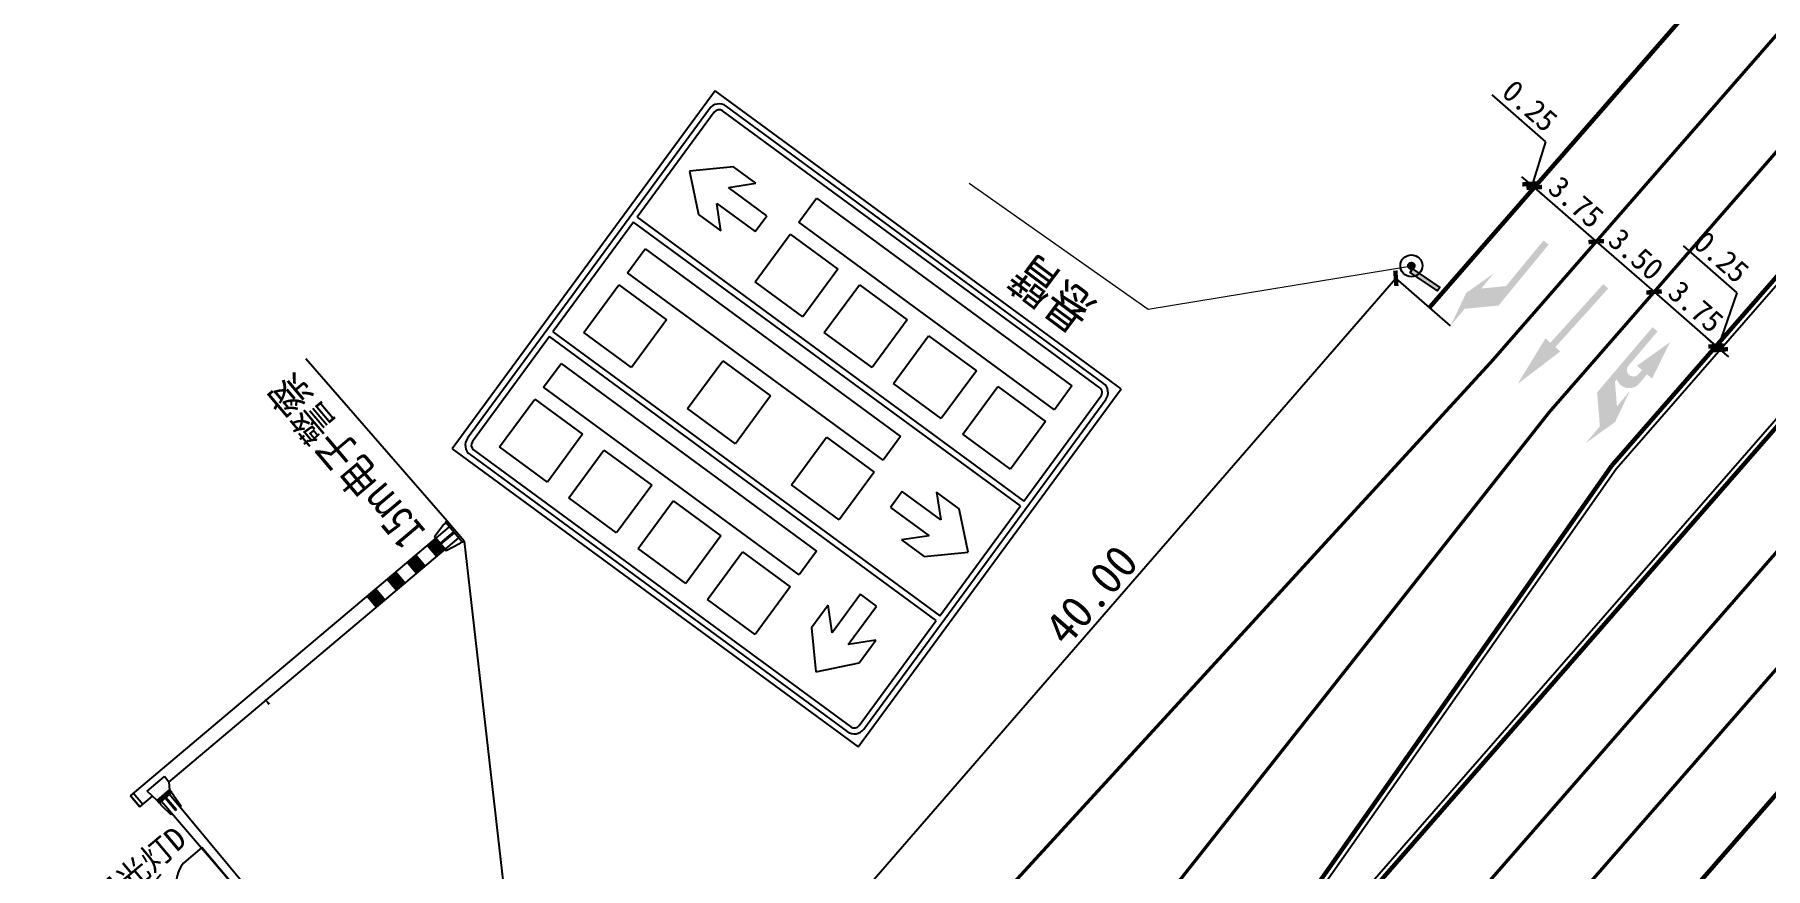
# Model space of a CAD drawing. Extents: x 529560 to 530007, y 3020699 to 3021211.
# Drawn here: x 529754 to 529832.9, y 3020989.2 to 3021027.3 of the extents above; entities that cross this region are included whole.
import ezdxf

# ---------------------------------------------------------------- set-up
doc = ezdxf.new("R2010")
doc.units = 0
doc.header["$LTSCALE"] = 0.5
doc.header["$PDMODE"] = 32
doc.linetypes.add('JTSS01', pattern=[6, 2, -4])
doc.layers.get('0').update_dxf_attribs({"linetype": 'CONTINUOUS'})
doc.layers.get('Defpoints').update_dxf_attribs({"linetype": 'CONTINUOUS'})
for name, color, linetype in [('@-交通信号', 7, 'CONTINUOUS'), ('@-交通标志', 7, 'CONTINUOUS'), ('@-监控设备', 7, 'CONTINUOUS'), ('@-设计标注', 7, 'CONTINUOUS'), ('@-道路隔离设施', 3, 'CONTINUOUS'), ('参考', 9, 'CONTINUOUS')]:
    doc.layers.add(name, color=color, linetype=linetype)
doc.layers.add('@-道路标线', color=7, linetype='CONTINUOUS', lineweight=0)
doc.styles.add('--黑体', font='simhei.ttf')
doc.styles.add('-黑体', font='simhei.ttf', dxfattribs={"width": 0.8})
doc.styles.add('ST', font='', dxfattribs={"width": 0.8})
doc.styles.add('黑体', font='simhei.ttf')
doc.styles.get('ST').set_extended_font_data('NSimSun')
doc.dimstyles.new('标志标注', dxfattribs={"dimtxt": 1, "dimasz": 0.5, "dimexe": 0, "dimexo": 0, "dimgap": 0.25, "dimtad": 1, "dimzin": 0, "dimdsep": 46, "dimtxsty": '--黑体', "dimblk": 'ARCHTICK', "dimcen": 0.09, "dimadec": 0, "dimazin": 0, "dimtfac": 1, "dimtix": 1, "dimtmove": 2, "dimatfit": 0, "dimfxl": 1, "dimtolj": 1, "dimtzin": 0, "dimarcsym": 0})

# ---------------------------------------------------------------- blocks, each defined once
blk = doc.blocks.new('_ArchTick')
at = {"color": 0, "linetype": 'ByBlock', "const_width": 0.4}
blk.add_lwpolyline([(-0.5, -0.5), (0.5, 0.5)], dxfattribs=at)
blk = doc.blocks.new('*D48')
at = {"layer": '@-设计标注', "color": 0, "linetype": 'Continuous', "lineweight": -2, "transparency": 16777216}
for p, q in [((529789.837, 3020985.941), (529816.064, 3021016.142)), ((529818.558, 3021013.977), (529816.064, 3021016.142)), ((529792.331, 3020983.776), (529789.837, 3020985.941))]:
    blk.add_line(p, q, dxfattribs=at)
at = {"layer": 'Defpoints', "color": 0, "linetype": 'Continuous', "transparency": 16777216}
for p in [(529816.064, 3021016.142), (529818.558, 3021013.977), (529792.331, 3020983.776)]:
    blk.add_point(p, dxfattribs=at)
at = {"layer": '@-设计标注', "color": 0, "linetype": 'Continuous', "lineweight": -2, "transparency": 16777216, "xscale": 0.5, "yscale": 0.5, "zscale": 0.5}
for p, rotation in [((529816.064, 3021016.142), 49.02799561679728), ((529789.837, 3020985.941), 229.0279956167973)]:
    blk.add_blockref('_ArchTick', p, dxfattribs=dict(at, rotation=rotation))
at = {"layer": '@-设计标注', "color": 0, "linetype": 'Continuous', "transparency": 16777216, "insert": (529802.189, 3021001.703), "char_height": 1.5, "attachment_point": 5, "rotation": 49.028, "style": '--黑体'}
blk.add_mtext('\\A1;40.00', dxfattribs=at)
blk = doc.blocks.new('*D60')
at = {"layer": '@-设计标注', "color": 0, "linetype": 'Continuous', "lineweight": -2, "transparency": 16777216}
for p, q in [((529831.628, 3021015.478), (529829.176, 3021017.616)), ((529830.754, 3021012.969), (529831.628, 3021015.478)), ((529830.66, 3021013.052), (529830.283, 3021013.38)), ((529830.763, 3021013.17), (529830.66, 3021013.052)), ((529830.66, 3021013.052), (529830.849, 3021012.887)), ((529830.66, 3021013.052), (529830.849, 3021012.887)), ((529830.835, 3021012.871), (529830.849, 3021012.887)), ((529830.849, 3021012.887), (529831.225, 3021012.559))]:
    blk.add_line(p, q, dxfattribs=at)
at = {"layer": 'Defpoints', "color": 0, "linetype": 'Continuous', "transparency": 16777216}
for p in [(529830.763, 3021013.17, 1475.285), (529830.835, 3021012.871, 1475.285), (529830.849, 3021012.887)]:
    blk.add_point(p, dxfattribs=at)
at = {"layer": '@-设计标注', "color": 0, "linetype": 'Continuous', "lineweight": -2, "transparency": 16777216, "xscale": 0.5, "yscale": 0.5, "zscale": 0.5}
for p, rotation in [((529830.66, 3021013.052), 318.9028338452337), ((529830.849, 3021012.887), 138.9028338452337)]:
    blk.add_blockref('_ArchTick', p, dxfattribs=dict(at, rotation=rotation))
at = {"layer": '@-设计标注', "color": 0, "linetype": 'Continuous', "transparency": 16777216, "insert": (529830.899, 3021017.116), "char_height": 1, "attachment_point": 5, "rotation": 318.90283, "style": '--黑体'}
blk.add_mtext('\\A1;0.25', dxfattribs=at)
blk = doc.blocks.new('*D80')
at = {"layer": '@-设计标注', "color": 0, "linetype": 'Continuous', "lineweight": -2, "transparency": 16777216}
for p, q in [((529822.902, 3021022.364), (529820.451, 3021024.502)), ((529822.277, 3021020.364), (529822.902, 3021022.364)), ((529822.182, 3021020.447), (529821.806, 3021020.775)), ((529822.182, 3021020.447), (529822.182, 3021020.447)), ((529822.182, 3021020.447), (529822.371, 3021020.282)), ((529822.182, 3021020.447), (529822.371, 3021020.282)), ((529822.371, 3021020.282), (529822.371, 3021020.282)), ((529822.371, 3021020.282), (529822.748, 3021019.954))]:
    blk.add_line(p, q, dxfattribs=at)
at = {"layer": 'Defpoints', "color": 0, "linetype": 'Continuous', "transparency": 16777216}
for p in [(529822.182, 3021020.447, 1475.285), (529822.371, 3021020.282, 1475.285), (529822.371, 3021020.282)]:
    blk.add_point(p, dxfattribs=at)
at = {"layer": '@-设计标注', "color": 0, "linetype": 'Continuous', "lineweight": -2, "transparency": 16777216}
for p, xscale, yscale, zscale, rotation in [((529822.182, 3021020.447), 0.5, 0.5, 0.5, 318.9028340024512), ((529822.371, 3021020.282), 0.4999999999999999, 0.4999999999999999, 0.4999999999999999, 138.9028340024512)]:
    blk.add_blockref('_ArchTick', p, dxfattribs=dict(at, xscale=xscale, yscale=yscale, zscale=zscale, rotation=rotation))
at = {"layer": '@-设计标注', "color": 0, "linetype": 'Continuous', "transparency": 16777216, "insert": (529822.173, 3021024.003), "char_height": 1, "attachment_point": 5, "rotation": 318.90283, "style": '--黑体'}
blk.add_mtext('\\A1;0.25', dxfattribs=at)
blk = doc.blocks.new('*D81')
at = {"layer": '@-设计标注', "color": 0, "linetype": 'Continuous', "lineweight": -2, "transparency": 16777216}
for p in [(529822.371, 3021020.282), (529825.3, 3021017.936)]:
    blk.add_line(p, (529825.197, 3021017.817), dxfattribs=at)
at = {"layer": 'Defpoints', "color": 0, "linetype": 'Continuous', "transparency": 16777216}
for p in [(529822.371, 3021020.282, 1475.285), (529825.197, 3021017.817), (529825.3, 3021017.936, 1475.285)]:
    blk.add_point(p, dxfattribs=at)
at = {"layer": '@-设计标注', "color": 0, "linetype": 'Continuous', "lineweight": -2, "transparency": 16777216, "xscale": 0.5, "yscale": 0.5, "zscale": 0.5}
for p, rotation in [((529822.371, 3021020.282), 138.9028338452337), ((529825.197, 3021017.817), 318.9028338452337)]:
    blk.add_blockref('_ArchTick', p, dxfattribs=dict(at, rotation=rotation))
at = {"layer": '@-设计标注', "color": 0, "linetype": 'Continuous', "transparency": 16777216, "insert": (529824.277, 3021019.615), "char_height": 1, "attachment_point": 5, "rotation": 318.90283, "style": '--黑体'}
blk.add_mtext('\\A1;3.75', dxfattribs=at)
blk = doc.blocks.new('*D82')
at = {"layer": '@-设计标注', "color": 0, "linetype": 'Continuous', "lineweight": -2, "transparency": 16777216}
for p, q in [((529825.3, 3021017.936), (529825.197, 3021017.817)), ((529825.197, 3021017.817), (529827.834, 3021015.517)), ((529827.937, 3021015.635), (529827.834, 3021015.517))]:
    blk.add_line(p, q, dxfattribs=at)
at = {"layer": 'Defpoints', "color": 0, "linetype": 'Continuous', "transparency": 16777216}
for p in [(529825.3, 3021017.936, 1475.285), (529827.834, 3021015.517), (529827.937, 3021015.635, 1475.285)]:
    blk.add_point(p, dxfattribs=at)
at = {"layer": '@-设计标注', "color": 0, "linetype": 'Continuous', "lineweight": -2, "transparency": 16777216, "xscale": 0.5, "yscale": 0.5, "zscale": 0.5}
for p, rotation in [((529825.197, 3021017.817), 138.9028338452337), ((529827.834, 3021015.517), 318.9028338452337)]:
    blk.add_blockref('_ArchTick', p, dxfattribs=dict(at, rotation=rotation))
at = {"layer": '@-设计标注', "color": 0, "linetype": 'Continuous', "transparency": 16777216, "insert": (529827.012, 3021017.236), "char_height": 1, "attachment_point": 5, "rotation": 318.90283, "style": '--黑体'}
blk.add_mtext('\\A1;3.50', dxfattribs=at)
blk = doc.blocks.new('*D83')
at = {"layer": '@-设计标注', "color": 0, "linetype": 'Continuous', "lineweight": -2, "transparency": 16777216}
for p, q in [((529827.937, 3021015.635), (529827.834, 3021015.517)), ((529827.834, 3021015.517), (529830.66, 3021013.052)), ((529830.763, 3021013.17), (529830.66, 3021013.052))]:
    blk.add_line(p, q, dxfattribs=at)
at = {"layer": 'Defpoints', "color": 0, "linetype": 'Continuous', "transparency": 16777216}
for p in [(529827.937, 3021015.635, 1475.285), (529830.66, 3021013.052), (529830.763, 3021013.17, 1475.285)]:
    blk.add_point(p, dxfattribs=at)
at = {"layer": '@-设计标注', "color": 0, "linetype": 'Continuous', "lineweight": -2, "transparency": 16777216, "xscale": 0.5, "yscale": 0.5, "zscale": 0.5}
for p, rotation in [((529827.834, 3021015.517), 138.9028338452337), ((529830.66, 3021013.052), 318.9028338452337)]:
    blk.add_blockref('_ArchTick', p, dxfattribs=dict(at, rotation=rotation))
at = {"layer": '@-设计标注', "color": 0, "linetype": 'Continuous', "transparency": 16777216, "insert": (529829.74, 3021014.849), "char_height": 1, "attachment_point": 5, "rotation": 318.90283, "style": '--黑体'}
blk.add_mtext('\\A1;3.75', dxfattribs=at)
blk = doc.blocks.new('A$C2DB36726')
at = {"layer": '@-交通信号', "color": 0}
for p, q in [((0.925, 19.106), (0.271, 19.106)), ((0.925, 19.106), (0.271, 19.106)), ((0.271, 19.106), (0.926, 19.106)), ((0.271, 19.106), (0.271, 19.106)), ((0.271, 19.106), (0.271, 19.106)), ((0.271, 19.106), (0.271, 19.106)), ((0.271, 19.106), (0.271, 18.356)), ((-0.171, 18.187), (-4.513, 18.151)), ((-0.321, 18.309), (-0.919, 18.249)), ((-0.919, 18.249), (-0.919, 18.184)), ((-0.321, 18.309), (-0.171, 18.309)), ((-0.171, 18.324), (-0.023, 18.324)), ((-0.171, 18.324), (-0.171, 17.576)), ((-0.097, 18.324), (-0.097, 17.576)), ((-0.023, 18.324), (0.598, 18.392)), ((-0.023, 18.324), (-0.023, 17.576)), ((0.926, 18.921), (0.271, 18.921)), ((0.598, 18.392), (0.598, 17.365)), ((-4.513, 17.744), (-0.171, 17.712)), ((-0.919, 17.973), (-0.919, 17.926)), ((-0.919, 17.973), (-0.171, 17.973)), ((-0.919, 17.926), (-0.171, 17.926)), ((-0.919, 17.65), (-0.919, 17.716)), ((-0.321, 17.591), (-0.919, 17.65)), ((-0.321, 17.591), (-0.171, 17.591)), ((-0.171, 17.576), (-0.023, 17.576)), ((0.271, 17.365), (-0.023, 17.576)), ((0.271, 17.365), (0.598, 17.365)), ((0.761, 2.348), (0.271, 2.348)), ((0.759, 2.349), (0.274, 2.349)), ((0.923, 2.349), (0.274, 2.349)), ((0.03, 0.239), (0.181, 0.907)), ((0.271, 0.907), (0.181, 0.907)), ((0.575, 0.907), (0.575, 0.09)), ((0.575, 0.907), (0.622, 0.907)), ((0.622, 0.907), (0.622, 0.09)), ((0.926, 0.907), (1.016, 0.907)), ((1.167, 0.239), (1.016, 0.907)), ((0, 0.09), (1.197, 0.09)), ((0, 0.09), (0, 0)), ((0, 0), (1.197, 0)), ((0.03, 0.239), (0.03, 0.09)), ((1.167, 0.239), (1.167, 0.09)), ((1.197, 0.09), (1.197, 0))]:
    blk.add_line(p, q, dxfattribs=at)
at = {"layer": '@-交通信号', "color": 7}
for p, q in [((0.926, 19.106), (0.926, 0.09)), ((0.271, 17.366), (0.271, 0.09))]:
    blk.add_line(p, q, dxfattribs=at)
at = {"layer": '@-交通信号'}
for p, q in [((-4.513, 18.151), (-12.122, 18.128)), ((-12.122, 18.128), (-15.834, 18.118)), ((-15.834, 17.772), (-12.122, 17.763)), ((-12.122, 17.763), (-4.513, 17.744))]:
    blk.add_line(p, q, dxfattribs=at)
blk.add_lwpolyline([(-15.834, 18.118), (-15.834, 17.772)], dxfattribs=at)
at = {"layer": '@-交通信号', "color": 7, "const_width": 0.598}
blk.add_lwpolyline([(0.926, 4.741), (0.271, 4.741)], dxfattribs=at)
at = {"layer": '@-交通信号', "color": 0, "const_width": 0.598}
for points in [[(0.926, 3.544), (0.271, 3.544)], [(0.926, 2.348), (0.271, 2.348)], [(0.926, 1.151), (0.271, 1.151)]]:
    blk.add_lwpolyline(points, dxfattribs=at)
at = {"layer": '@-交通信号', "color": 0}
blk.add_solid([(0.035, 11.525), (0.035, 11.645), (0.394, 11.585)], dxfattribs=at)
blk = doc.blocks.new('A$C7B111818')
at = {"layer": '@-监控设备', "linetype": 'ByBlock', "lineweight": 20}
for p, q in [((0.356, 16.729), (0.351, 16.072)), ((0.929, 16.725), (0.356, 16.729)), ((0.929, 16.725), (0.356, 16.729)), ((0.356, 16.729), (0.929, 16.725)), ((0.356, 16.729), (0.356, 16.729)), ((0.356, 16.729), (0.356, 16.729)), ((0.356, 16.729), (0.356, 16.729)), ((0.929, 16.725), (0.811, 0.073)), ((-10.502, 15.95), (-13.753, 15.964)), ((-3.84, 15.922), (-10.502, 15.95)), ((-0.037, 15.927), (-3.84, 15.922)), ((-0.167, 16.034), (-0.692, 15.985)), ((-0.692, 15.985), (-0.692, 15.928)), ((-0.167, 16.034), (-0.036, 16.033)), ((-0.036, 16.046), (-0.041, 15.391)), ((-0.036, 16.046), (0.094, 16.045)), ((0.029, 16.046), (0.024, 15.391)), ((0.094, 16.045), (0.089, 15.39)), ((0.094, 16.045), (0.638, 16.101)), ((0.928, 16.562), (0.355, 16.566)), ((0.638, 16.101), (0.632, 15.202)), ((-13.755, 15.661), (-10.504, 15.63)), ((-10.504, 15.63), (-3.842, 15.565)), ((-3.842, 15.565), (-0.04, 15.511)), ((-0.695, 15.461), (-0.695, 15.518)), ((-0.172, 15.405), (-0.695, 15.461)), ((-0.693, 15.744), (-0.694, 15.703)), ((-0.694, 15.703), (-0.039, 15.698)), ((-0.693, 15.744), (-0.038, 15.74)), ((-0.172, 15.405), (-0.041, 15.404)), ((-0.041, 15.391), (0.089, 15.39)), ((0.345, 15.204), (0.089, 15.39)), ((0.345, 15.205), (0.238, 0.077)), ((0.345, 15.204), (0.632, 15.202)), ((0.681, 2.051), (0.252, 2.054)), ((0.68, 2.052), (0.254, 2.055)), ((0.823, 2.051), (0.254, 2.055)), ((0.028, 0.209), (0.164, 0.793)), ((0.243, 0.793), (0.164, 0.793)), ((0.509, 0.791), (0.504, 0.075)), ((0.509, 0.791), (0.55, 0.791)), ((0.55, 0.791), (0.545, 0.075)), ((0.816, 0.789), (0.895, 0.788)), ((1.023, 0.202), (0.895, 0.788)), ((0.001, 0.079), (0, 0)), ((0, 0), (1.048, -0.007)), ((0.001, 0.079), (1.048, 0.071)), ((0.028, 0.209), (0.027, 0.078)), ((1.023, 0.202), (1.022, 0.071)), ((1.048, 0.071), (1.048, -0.007))]:
    blk.add_line(p, q, dxfattribs=at)
at = {"layer": '@-监控设备', "linetype": 'ByBlock', "lineweight": 20, "flags": 128}
blk.add_lwpolyline([(-13.755, 15.661), (-13.753, 15.964)], dxfattribs=at)
at = {"layer": '@-监控设备', "linetype": 'ByBlock', "lineweight": 20, "const_width": 0.524}
for points in [[(0.84, 4.146), (0.267, 4.15)], [(0.833, 3.098), (0.259, 3.102)], [(0.825, 2.05), (0.252, 2.054)], [(0.818, 1.002), (0.244, 1.006)]]:
    blk.add_lwpolyline(points, dxfattribs=at)
at = {"layer": '@-监控设备', "linetype": 'ByBlock', "lineweight": 20}
blk.add_solid([(0.102, 10.092), (0.103, 10.197), (0.417, 10.142)], dxfattribs=at)
blk = doc.blocks.new('A$C498D7EB7')
at = {"layer": '@-监控设备', "linetype": 'Continuous', "ltscale": 2}
for p, q in [((0.742, 5.361), (0.742, 7.184)), ((0.742, 7.184), (2.043, 7.184)), ((2.043, 7.184), (2.043, 5.361)), ((0, 0.008), (0, 5.361)), ((0, 5.361), (2.817, 5.361)), ((2.043, 5.361), (0.742, 5.361)), ((2.817, 5.361), (2.817, 0.008)), ((2.817, 0.008), (0, 0.008))]:
    blk.add_line(p, q, dxfattribs=at)
at = {"layer": '@-监控设备', "style": '黑体'}
blk.add_text('500万C', height=1.2, rotation=270, dxfattribs=at).set_placement((0.947, 5.192))
blk = doc.blocks.new('A$C553501C0')
at = {"layer": '@-监控设备', "linetype": 'Continuous', "ltscale": 2}
for p, q in [((0.499, 1.929), (-0.363, 3.272)), ((1.249, 2.179), (1.249, 3.853)), ((1.998, 1.929), (2.86, 3.272)), ((1.998, 1.929), (2.767, 3.127)), ((0, 0), (0, 0.931)), ((2.497, 0), (2.497, 0.931)), ((0, 0), (2.497, 0))]:
    blk.add_line(p, q, dxfattribs=at)
for centre, major_axis, start_param, end_param in [((1.198, 2.093), (-1.108, 1.108), 4.005147, 7.088453), ((1.249, 0.931), (0.883, 0.883), 5.497787, 8.63938)]:
    blk.add_ellipse(centre, major_axis=major_axis, ratio=1, start_param=start_param, end_param=end_param, dxfattribs=at)
at = {"layer": '@-监控设备', "style": '黑体'}
blk.add_text('闪光灯D', height=1.0638, rotation=270, dxfattribs=at).set_placement((3.061, 5.377))
blk = doc.blocks.new('A$C0EA21B18')
at = {"layer": '@-交通信号', "rotation": 359.9999999084945}
blk.add_blockref('A$C2DB36726', (0, 0), dxfattribs=at)
at = {"layer": '@-监控设备', "xscale": 0.886492545279907, "yscale": 0.8864925452708121, "zscale": 0.8864925452717104}
blk.add_blockref('A$C498D7EB7', (-9.166, 18.174), dxfattribs=at)
at = {"layer": '@-监控设备'}
for p in [(-14.35, 18.121), (-5.474, 18.148)]:
    blk.add_blockref('A$C553501C0', p, dxfattribs=at)
at = {"layer": '@-监控设备', "xscale": 1.141956346736566, "yscale": 1.141956346740698, "zscale": 1.141956346739396, "rotation": 0.4063274448761323}
blk.add_blockref('A$C7B111818', (0, 0), dxfattribs=at)
blk = doc.blocks.new('A$C1B03350C')
at = {"layer": '@-交通标志'}
for p, q in [((22.926, 21.271), (0, 20.229)), ((22.129, 20.964), (0.821, 19.996)), ((22.142, 20.695), (0.834, 19.726)), ((23.846, 1.042), (22.926, 21.271)), ((0, 20.229), (0.919, 0)), ((18.604, 19.723), (21.302, 19.846)), ((18.727, 17.026), (18.604, 19.723)), ((21.302, 19.846), (21.424, 17.148)), ((22.693, 14.503), (22.424, 20.437)), ((23.539, 1.839), (22.693, 20.449)), ((0.306, 19.432), (1.152, 0.821)), ((0.576, 19.444), (0.846, 13.511)), ((6.871, 19.19), (9.569, 19.313)), ((6.994, 16.493), (6.871, 19.19)), ((9.569, 19.313), (9.691, 16.615)), ((10.782, 19.368), (13.48, 19.49)), ((10.905, 16.67), (10.782, 19.368)), ((13.48, 19.49), (13.602, 16.793)), ((14.693, 19.545), (17.391, 19.668)), ((14.816, 16.848), (14.693, 19.545)), ((17.391, 19.668), (17.513, 16.971)), ((3.647, 18.774), (2.367, 17.214)), ((5.064, 17.337), (3.647, 18.774)), ((2.367, 17.214), (2.425, 15.942)), ((2.425, 15.942), (3.283, 16.882)), ((3.283, 16.882), (3.382, 14.707)), ((4.182, 16.923), (5.122, 16.065)), ((4.281, 14.748), (4.182, 16.923)), ((5.122, 16.065), (5.064, 17.337)), ((9.691, 16.615), (6.994, 16.493)), ((13.602, 16.793), (10.905, 16.67)), ((17.513, 16.971), (14.816, 16.848)), ((21.424, 17.148), (18.727, 17.026)), ((7.02, 15.818), (21.455, 16.474)), ((7.081, 14.47), (7.02, 15.818)), ((21.455, 16.474), (21.516, 15.125)), ((21.516, 15.125), (7.081, 14.47)), ((0.846, 13.511), (22.693, 14.503)), ((22.706, 14.234), (0.858, 13.241)), ((3.382, 14.707), (4.281, 14.748)), ((22.987, 8.03), (22.706, 14.234)), ((0.858, 13.241), (1.14, 7.037)), ((7.166, 12.717), (9.863, 12.839)), ((7.288, 10.019), (7.166, 12.717)), ((9.863, 12.839), (9.985, 10.142)), ((13.032, 12.983), (15.729, 13.106)), ((13.154, 10.286), (13.032, 12.983)), ((15.729, 13.106), (15.851, 10.409)), ((18.897, 13.25), (21.595, 13.372)), ((19.02, 10.552), (18.897, 13.25)), ((21.595, 13.372), (21.717, 10.675)), ((3.11, 11.586), (1.673, 10.17)), ((4.382, 11.644), (3.11, 11.586)), ((3.524, 10.704), (4.382, 11.644)), ((5.699, 10.803), (3.524, 10.704)), ((5.74, 9.904), (5.699, 10.803)), ((15.851, 10.409), (13.154, 10.286)), ((21.717, 10.675), (19.02, 10.552)), ((1.673, 10.17), (3.233, 8.889)), ((3.565, 9.805), (5.74, 9.904)), ((4.505, 8.947), (3.565, 9.805)), ((9.985, 10.142), (7.288, 10.019)), ((7.319, 9.345), (21.748, 10.001)), ((21.748, 10.001), (21.809, 8.652)), ((3.233, 8.889), (4.505, 8.947)), ((7.38, 7.996), (7.319, 9.345)), ((1.14, 7.037), (22.987, 8.03)), ((21.809, 8.652), (7.38, 7.996)), ((23, 7.76), (1.152, 6.768)), ((23.269, 1.826), (23, 7.76)), ((1.152, 6.768), (1.422, 0.834)), ((6.449, 6.197), (9.146, 6.32)), ((9.146, 6.32), (9.268, 3.623)), ((10.36, 6.375), (13.057, 6.498)), ((10.482, 3.678), (10.36, 6.375)), ((13.057, 6.498), (13.179, 3.8)), ((14.271, 6.553), (16.968, 6.675)), ((14.393, 3.856), (14.271, 6.553)), ((16.968, 6.675), (17.09, 3.978)), ((2.538, 6.02), (5.235, 6.142)), ((2.66, 3.322), (2.538, 6.02)), ((5.235, 6.142), (5.357, 3.445)), ((6.571, 3.5), (6.449, 6.197)), ((20.907, 5.908), (19.635, 5.851)), ((19.635, 5.851), (20.575, 4.992)), ((22.466, 4.628), (20.907, 5.908)), ((20.575, 4.992), (18.4, 4.893)), ((18.4, 4.893), (18.44, 3.994)), ((17.09, 3.978), (14.393, 3.856)), ((18.44, 3.994), (20.616, 4.093)), ((20.616, 4.093), (19.758, 3.153)), ((21.029, 3.211), (22.466, 4.628)), ((5.357, 3.445), (2.66, 3.322)), ((2.686, 2.648), (17.121, 3.304)), ((9.268, 3.623), (6.571, 3.5)), ((13.179, 3.8), (10.482, 3.678)), ((17.121, 3.304), (17.182, 1.955)), ((19.758, 3.153), (21.029, 3.211)), ((2.748, 1.299), (2.686, 2.648)), ((17.182, 1.955), (2.748, 1.299)), ((0.919, 0), (23.846, 1.042)), ((1.704, 0.576), (23.012, 1.544)), ((1.716, 0.306), (23.024, 1.275))]:
    blk.add_line(p, q, dxfattribs=at)
for centre, major_axis, start_param, end_param in [((22.154, 20.425), (-0.382, 0.382), 3.972398, 5.543194), ((22.154, 20.425), (-0.191, 0.191), 3.972398, 5.543194), ((0.846, 19.457), (-0.382, 0.382), -0.739991, 0.830805), ((0.846, 19.457), (0.191, 0.191), 0.830805, 2.401601), ((23, 1.814), (0.191, 0.191), 3.972398, 5.543194), ((23, 1.814), (-0.382, 0.382), 2.401601, 3.972398), ((1.692, 0.846), (-0.382, 0.382), 0.830805, 2.401601), ((1.692, 0.846), (0.191, 0.191), 2.401601, 3.972398)]:
    blk.add_ellipse(centre, major_axis=major_axis, ratio=1, start_param=start_param, end_param=end_param, dxfattribs=at)
blk = doc.blocks.new('*U20')
for points in [[(-0.4, 0, 1), (0.4, 0, 1)], [(4.33, -0.73), (4.33, -0.23), (0.33, -0.23), (0.33, -0.73)]]:
    blk.add_hatch(color=256).paths.add_polyline_path(points)
blk.add_lwpolyline([(0.33, -0.23), (4.33, -0.23), (4.33, -0.73), (0.33, -0.73)], close=True)
blk.add_circle((0, 0), 0.4)
at = {"layer": '参考'}
blk.add_point((0, 0.01), dxfattribs=at)
blk = doc.blocks.new('A$C7C13580A')
at = {"layer": '@-交通标志', "xscale": 0.3749999999800803, "yscale": 0.375, "zscale": 0.375, "rotation": 176.7013645626124}
blk.add_blockref('*U20', (1.616, 0.15), dxfattribs=at)

msp = doc.modelspace()

# ---------------------------------------------------------------- hatches: boundary and pattern name
at = {"layer": '@-道路标线', "linetype": 'Continuous'}
for points in [[(529822.913, 3021017.775), (529822.798, 3021017.87), (529821.082, 3021015.785), (529819.956, 3021015.675), (529820.528, 3021016.37), (529819.266, 3021015.466), (529818.558, 3021013.977), (529819.194, 3021014.749), (529820.742, 3021014.899), (529823.029, 3021017.679)], [(529825.633, 3021015.778), (529825.521, 3021015.879), (529823.11, 3021013.205), (529822.887, 3021013.406), (529821.614, 3021011.323), (529823.556, 3021012.804), (529823.333, 3021013.004), (529825.744, 3021015.678)], [(529827.878, 3021013.816), (529827.764, 3021013.913), (529825.238, 3021010.941), (529825.364, 3021009.39), (529824.717, 3021008.628), (529826.058, 3021009.589), (529826.724, 3021010.991), (529826.141, 3021010.305), (529826.05, 3021011.432), (529826.134, 3021011.532, 0.57735), (529827.156, 3021011.345), (529827.512, 3021011.764), (529827.741, 3021011.57), (529828.564, 3021013.233), (529827.055, 3021012.153), (529827.284, 3021011.958), (529827.122, 3021011.768, -1), (529826.665, 3021012.156), (529827.992, 3021013.719)]]:
    msp.add_hatch(color=7, dxfattribs=at).paths.add_polyline_path(points)

# ---------------------------------------------------------------- linework, layer by layer
at = {"layer": '@-交通标志', "lineweight": 0, "ltscale": 0.5}
for p, q in [((529796.62, 3021020.478, 1502.367), (529804.771, 3021014.737, 1502.367)), ((529804.771, 3021014.737, 1502.367), (529816.786, 3021016.703, 1475.285))]:
    msp.add_line(p, q, dxfattribs=at)
at = {"layer": '@-监控设备', "flags": 128}
msp.add_lwpolyline([(529772.818, 3021005.076), (529766.378, 3021012.464)], dxfattribs=at)
at = {"layer": '@-监控设备', "elevation": 1501.544, "flags": 128}
msp.add_lwpolyline([(529773.59, 3021004.161), (529777.482, 3020970.071)], dxfattribs=at)
at = {"layer": '@-道路标线', "color": 7, "linetype": 'Continuous', "const_width": 0.2, "elevation": 1475.285, "flags": 128}
for points in [[(529868.286, 3021072.646), (529851.224, 3021053.36), (529817.598, 3021014.81)], [(529876.618, 3021065.463), (529859.488, 3021046.1), (529825.903, 3021007.598)], [(529880.101, 3021062.608), (529862.869, 3021043.131), (529813.716, 3020986.781)], [(529888.433, 3021055.425), (529871.133, 3021035.871), (529816.492, 3020973.229), (529785.975, 3020938.088)], [(529825.903, 3021007.598), (529812.208, 3020988.096)]]:
    msp.add_lwpolyline(points, dxfattribs=at)
at = {"layer": '@-道路标线', "color": 7, "linetype": 'JTSS01', "ltscale": 2, "const_width": 0.15, "elevation": 1475.285, "flags": 128}
for points in [[(529871.094, 3021070.161), (529854.041, 3021050.885), (529820.429, 3021012.352)], [(529873.716, 3021067.842), (529856.671, 3021048.575), (529823.072, 3021010.057)], [(529883.003, 3021060.229), (529865.686, 3021040.656), (529811.023, 3020977.988), (529769.924, 3020930.662)], [(529885.624, 3021057.91), (529868.315, 3021038.346), (529813.663, 3020975.691), (529771.9, 3020927.6)], [(529820.429, 3021012.352), (529793.394, 3020982.852)], [(529798.264, 3020978.623), (529823.072, 3021010.057)]]:
    msp.add_lwpolyline(points, dxfattribs=at)
at = {"layer": '@-道路隔离设施', "color": 8, "linetype": 'Continuous', "elevation": 1475.285, "flags": 128}
msp.add_lwpolyline([(530003.537, 3021211.023), (529925.373, 3021120.193), (529859.676, 3021045.935), (529826.1, 3021007.443)], dxfattribs=at)
at = {"layer": '@-道路隔离设施', "linetype": 'Continuous', "elevation": 1475.285, "flags": 128}
for points in [[(530006.569, 3021208.414), (529928.387, 3021117.563), (529862.681, 3021043.296), (529813.528, 3020986.945)], [(529826.1, 3021007.443), (529812.398, 3020987.93)]]:
    msp.add_lwpolyline(points, dxfattribs=at)

# ---------------------------------------------------------------- block references
at = {"layer": '@-交通标志'}
for name, p, rotation in [('A$C1B03350C', (529804.254, 3021010.524, 1502.367), 141.1066282524492), ('A$C7C13580A', (529818.234, 3021016.008, 1475.285), 149.106628250654)]:
    msp.add_blockref(name, p, dxfattribs=dict(at, rotation=rotation))
at = {"layer": '@-监控设备', "rotation": 130.1413661170991}
msp.add_blockref('A$C0EA21B18', (529773.59, 3021004.161), dxfattribs=at)

# ---------------------------------------------------------------- texts
at = {"layer": '@-交通标志', "style": '-黑体', "width": 0.8}
msp.add_text('悬臂', height=1.8, rotation=143.26364, dxfattribs=at).set_placement((529802.502, 3021014.969, 1502.367))
at = {"layer": '@-监控设备', "insert": (529770.743, 3021003.649), "char_height": 1.5, "width": 14.80904, "attachment_point": 1, "rotation": 130.19605, "style": 'ST'}
msp.add_mtext('15{\\fArial|b0|i0|c0|p32;m}电子警察', dxfattribs=at)

# ---------------------------------------------------------------- dimensions: what is measured, and where the dimension line sits
at = {"layer": '@-设计标注', "linetype": 'Continuous'}
for base, p1, p2, angle, picture, middle, dimtype in [((529822.371, 3021020.282, 1475.285), (529822.182, 3021020.447, 2950.57), (529822.371, 3021020.282, 2950.57), 318.90283, '*D80', (529822.714, 3021022.528, 1475.285), 161), ((529830.849, 3021012.887, 1475.285), (529830.763, 3021013.17, 2950.57), (529830.835, 3021012.871, 2950.57), 138.90283, '*D60', (529831.439, 3021015.642, 1475.285), 160)]:
    dim = msp.add_linear_dim(base=base, p1=p1, p2=p2, angle=angle, dimstyle='标志标注', override={"dimtmove": 1}, dxfattribs=at)
    dim.commit()
    dim.dimension.update_dxf_attribs({"geometry": picture, "text_midpoint": middle, "dimtype": dimtype})
for base, p1, p2, picture, middle in [((529825.197, 3021017.817, 1475.285), (529822.371, 3021020.282, 2950.57), (529825.3, 3021017.936, 2950.57), '*D81', (529824.277, 3021019.615, 1475.285)), ((529827.834, 3021015.517, 1475.285), (529825.3, 3021017.936, 2950.57), (529827.937, 3021015.635, 2950.57), '*D82', (529827.012, 3021017.236, 1475.285)), ((529830.66, 3021013.052, 1475.285), (529827.937, 3021015.635, 2950.57), (529830.763, 3021013.17, 2950.57), '*D83', (529829.74, 3021014.849, 1475.285))]:
    dim = msp.add_linear_dim(base=base, p1=p1, p2=p2, angle=138.90283, dimstyle='标志标注', override={"dimtmove": 1}, dxfattribs=at)
    dim.commit()
    dim.dimension.update_dxf_attribs({"geometry": picture, "text_midpoint": middle})
dim = msp.add_aligned_dim(p1=(529792.331, 3020983.776), p2=(529818.558, 3021013.977), distance=3.303, dimstyle='标志标注', override={"dimtxt": 1.5, "dimtmove": 1}, dxfattribs=at)
dim.commit()
dim.dimension.update_dxf_attribs({"geometry": '*D48', "text_midpoint": (529802.189, 3021001.703)})

doc.saveas('drawing.dxf')
